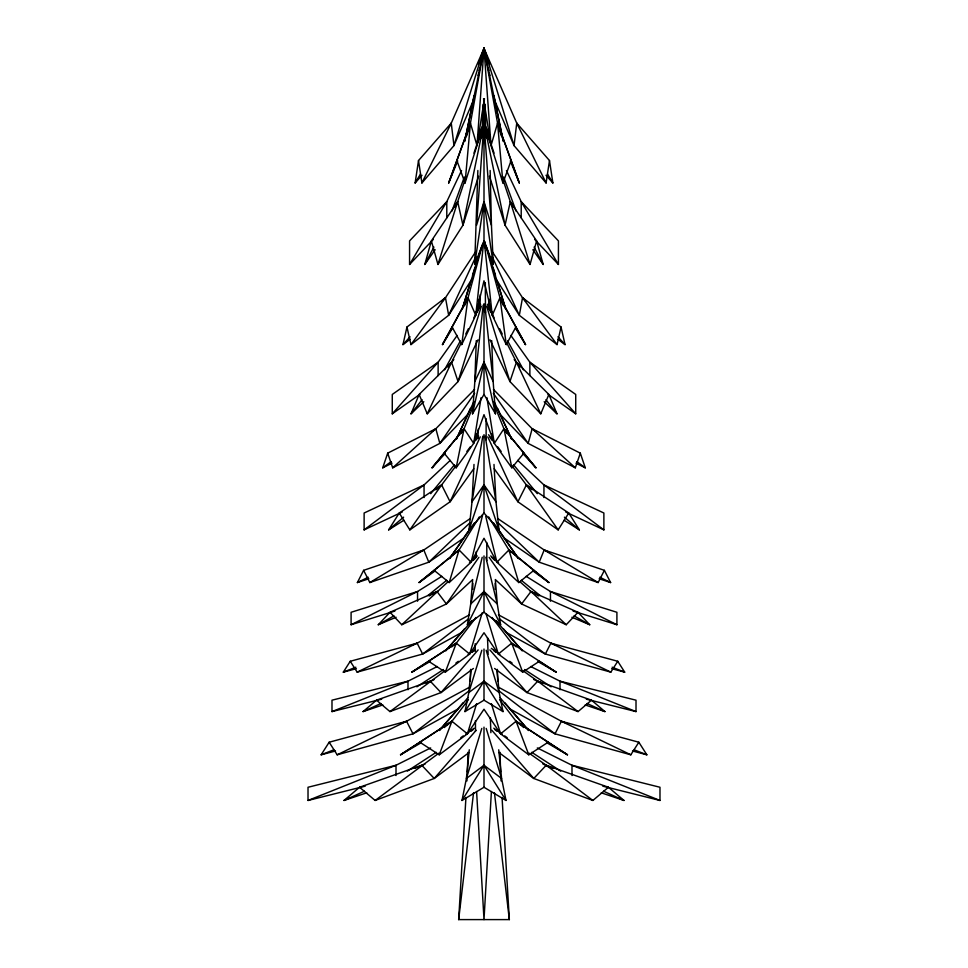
<?xml version="1.0" encoding="UTF-8"?>
<svg xmlns="http://www.w3.org/2000/svg" width="968" height="968" viewBox="0 0 968 968"><rect width="100%" height="100%" fill="white"/><g stroke="black" fill="none" stroke-linecap="round" stroke-linejoin="round"><path stroke-width="1.45" d="M476.244 557.616L476.329 551.578M478.059 438.25L478.192 429.187M480.067 306.783L480.249 294.695M482.729 131.503L483.153 104.314M421.903 182.964L453.968 145.587L451.257 123.154L418.515 160.543L421.903 182.964L451.257 123.154L484 48.4L484.06 51.425L484 48.4L516.743 123.154L546.097 182.964L549.485 160.543L516.743 123.154L514.032 145.587L546.097 182.964M472.735 589.355L472.868 583.305M475.917 436.737L475.978 433.712M478.652 305.271L478.773 299.233M482.33 128.49L482.705 110.352M477.853 170.489L474.695 264.458L484 240.899L484 124.666M467.375 771.907L468.004 752.305M470.254 681.424L470.642 669.36M476.28 340.639L474.828 381.549L472.529 413.808L484 394.448L484 303.71M474.005 464.446L472.009 501.775L469.02 529.871L484 513.016L484 434.644M491.405 791.509L484 919.6L476.595 791.509M502.065 797.535L509.337 919.6L458.663 919.6L465.935 797.535M466.927 780.958L467.108 777.945M494.007 98.905L514.032 145.587L484 48.4L476.982 145.587L465.064 182.964L456.872 160.543L470.436 123.154L484 48.4L487.086 56.846M483.782 126.155L476.559 225.205L484 201.659L491.441 225.205L493.305 264.458L484 240.899M465.064 182.964L470.436 123.154L476.982 145.587L484.472 98.7M483.322 55.878L484 48.4L485.222 54.002M471.029 670.231L468.802 692.58L465.003 711.589L484 700.191L484 649.032M469.274 749.801L466.407 778.466L462.002 800.463L484 787.262L484 727.137M483.359 245.049L475.748 315.302L461.724 344.608L452.092 327.027L468.04 297.708L482.838 243.367M483.177 305.186L474.828 381.549L484 362.201L493.172 381.549L495.471 413.808L484 394.448M458.663 919.6L473.546 792.828M461.724 344.608L468.04 297.708L475.748 315.302L484 280.805L492.252 315.302L506.276 344.608L515.908 327.027L499.96 297.708L485.561 244.795M474.695 264.458L484 201.659L493.305 264.458M422 175.268L415.127 182.964L418.515 160.543M484 555.91L484 612.284L467.387 624.735L470.714 603.971L472.662 579.542L446.405 603.971L401.768 624.735L390.019 612.284L378.27 624.735L396.094 617.245M481.12 397.594L473.691 443.392L456.146 467.822L444.106 453.157L464.059 428.727L473.739 404.999M482.778 436.181L472.009 501.775L484 484.92L495.991 501.775L498.98 529.871L484 513.016M481.532 137.88L482.028 134.939M482.524 131.987L483.504 126.106M525.563 301.06L522.526 297.708L519.332 315.302L557.06 344.608L561.041 327.027L522.526 297.708L492.192 251.547M456.146 467.822L464.059 428.727L473.691 443.392L484 414.655L494.309 443.392L511.854 467.822L523.894 453.157L503.941 428.727L494.261 404.999M474.017 95.772L464.785 141.195L484 48.4L503.203 141.171L493.982 95.772M478.119 75.577L478.603 73.205M483.395 126.118L462.946 225.205L437.947 264.458L431.377 240.899L457.683 201.659L464.858 180.254M479.087 70.833L479.704 68.026M482.778 54.002L484 48.4L497.564 123.154L502.936 182.964L511.128 160.543L497.564 123.154L491.018 145.587L502.936 182.964M472.529 413.808L484 362.201L495.471 413.808M513.113 207.007L510.317 201.659L505.054 225.205L530.053 264.458L536.623 240.899L510.317 201.659L503.142 180.254M410.117 339.284L402.966 344.608L406.959 327.027L445.474 297.708L475.808 251.547M482.681 128.696L483.347 125.925M482.608 514.988L471.101 562.19L449.188 582.554L434.136 570.333L419.084 582.554L434.886 571.047M482.209 557.278L470.714 603.971L484 591.509L497.286 603.971L500.613 624.735L484 612.284M535.776 431.389L532.158 428.727L528.165 443.392L575.319 467.822L580.304 453.157L532.158 428.727L493.426 389.426M435.152 249.732L424.795 264.458L431.377 240.899M466.757 135.774L470.436 123.154L448.692 182.964L457.695 160.821M449.188 582.554L459.074 549.981L479.329 516.9M470.859 280.805L462.087 309.554L481.774 246.259M472.505 275.396L474.986 267.277M482.258 612.683L469.674 654.041L445.316 672.131L428.594 661.277L411.872 672.131L429.986 661.58M476.583 703.736L467.411 733.841L439.218 754.798L419.858 742.226L400.51 754.798L421.044 742.819M484.678 55.878L484 48.4L453.968 145.587L473.993 98.905M481.834 650.242L468.802 692.58L484 681.182L499.198 692.58L502.997 711.589L484 700.191M481.798 728.42L466.407 778.466L484 765.264L501.593 778.466L505.998 800.463L484 787.262M477.769 143.276L483.105 126.034M481.362 306.227L458.058 381.549L427.239 413.808L419.132 394.448L451.572 362.201L461.022 343.386M437.947 264.458L457.683 201.659L462.946 225.205L478.555 176.188M469.02 529.871L484 484.92L498.98 529.871M473.957 153.125L483.516 124.582M520.119 366.896L516.428 362.201L509.942 381.549L540.761 413.808L548.868 394.448L516.428 362.201L506.978 343.386M392.004 463.2L382.711 467.822L387.696 453.157L435.842 428.727L474.574 389.426M451.959 211.036L464.362 177.011M476.764 142.998L482.971 125.997M478.349 63.888L479.886 59.665M480.914 56.846L484 48.4L491.018 145.587L483.528 98.7M448.692 182.964L456.872 160.543M445.316 672.131L456.303 643.175L475.954 617.499M439.218 754.798L451.935 721.269L468.427 699.731M548.263 551.978L544.185 549.981L539.2 562.19L598.151 582.554L604.383 570.333L544.185 549.981L497.516 518.4M423.803 401.708L411.025 413.808L419.132 394.448M464.483 305.827L468.04 297.708L442.461 344.608L452.564 328.043M456.303 439.278L470.412 408.448M475.796 256.762L448.668 315.302L410.94 344.608L406.959 327.027M477.091 312.579L479.608 307.171M480.237 436.846L450.096 501.775L409.827 529.871L399.239 513.016L441.614 484.92L456.049 465.789M456.315 439.339L473.933 401.49M427.239 413.808L451.572 362.201L458.058 381.549L477.986 339.841M461.542 170.525L446.792 201.659L409.573 264.458L409.573 240.899L446.792 201.659L446.792 217.848M477.587 136.694L482.717 125.864M467.387 624.735L484 591.509L500.613 624.735M465.753 333.984L468.464 328.612M473.86 317.867L480.624 304.424M532.146 489.808L526.386 484.92L517.904 501.775L558.173 529.871L568.76 513.016L526.386 484.92L511.951 465.789M368.82 578.767L357.386 582.554L363.617 570.333L423.815 549.981L470.484 518.4M611.607 668.67L624.687 672.131L617.753 661.277L550.877 643.175L545.335 654.041L506.821 632.745M632.491 750.986L646.854 754.798L638.844 742.226L561.416 721.269L555.003 733.841L510.414 709.205M424.795 264.458L433.894 247.082M454.887 207.007L457.683 201.659M442.461 344.608L452.092 327.027M444.59 369.764L460.357 340.942M476.123 312.119L479.704 305.561M415.127 182.964L420.499 174.058M449.721 125.707L451.257 123.154M465.003 711.589L484 681.182L502.997 711.589M462.002 800.463L484 765.264L505.998 800.463M403.898 520.24L388.64 529.871L399.239 513.016M356.393 668.67L343.313 672.131L350.247 661.277L417.123 643.175L469.577 614.789M335.509 750.986L321.146 754.798L329.156 742.226L406.584 721.269L469.565 687.183M499.331 618.746L545.335 654.041L610.832 672.131L617.753 661.277M499.379 691.176L555.003 733.841L630.821 754.798L638.844 742.226M473.255 277.09L448.668 315.302L445.474 297.708L442.436 301.06M460.841 433.616L464.059 428.727L432.067 467.822L445.28 453.387M449.491 558.609L468.197 531.347M474.659 393.298L439.835 443.392L392.681 467.822L387.696 453.157M476.244 439.871L477.962 437.391M449.612 558.5L474.538 522.805M478.87 557.338L446.405 603.971L437.016 591.509L390.019 612.284M409.827 529.871L441.614 484.92L450.096 501.775L473.776 468.73M457.174 335.436L438.129 362.201L392.27 413.808L392.27 394.448L438.129 362.201L438.129 375.596M477.079 307.437L479.668 303.795M452.056 361.971L453.798 359.527M410.94 344.608L445.474 297.708M466.866 451.439L470.472 446.659M474.078 441.88L478.591 435.902M571.906 617.245L589.73 624.735L577.981 612.284L530.984 591.509L521.595 603.971L495.338 579.542L497.286 603.971L485.791 557.278M411.025 413.808L422.084 399.736M447.881 366.896L451.572 362.201M432.067 467.822L444.106 453.157M430.724 493.656L454.512 464.676M474.489 440.319L477.345 436.846M445.8 650.678L464.688 628.668M439.327 730.477L463.067 702.816M478.131 649.915L441.009 692.58L389.947 711.589L376.504 700.191L363.073 711.589L382.82 704.934M476.195 730.247L434.221 778.466L375.124 800.463L359.564 787.262L344.015 800.463L366.739 792.816M445.861 650.678L472.263 620.428M439.424 730.441L468.149 697.529M402.966 344.608L410.057 336.791M489.13 557.338L521.595 603.971L566.232 624.735L577.981 612.284M585.18 704.934L604.927 711.589L591.496 700.191L537.748 681.182L526.991 692.58L494.612 668.477M601.261 792.816L623.985 800.463L608.436 787.262L546.218 765.264L533.779 778.466L499.016 752.596M409.573 264.458L433.349 239.374M467.568 414.655L439.835 443.392L435.842 428.727L432.224 431.389M457.065 552.014L459.074 549.981L471.101 562.19L484 538.244L496.899 562.19L518.812 582.554L533.864 570.333L548.916 582.554L533.114 571.047M469.928 522.756L428.8 562.19L369.849 582.554L363.617 570.333M473.158 560.363L475.324 558.282M401.768 624.735L448.196 581.623M450.217 460.405L424.057 484.92L364.125 529.871L364.125 513.016L424.057 484.92L424.057 497.564M392.681 467.822L435.842 428.727M469.456 562.832L477.284 555.91M388.64 529.871L403.608 517.166M435.854 489.808L441.614 484.92M489.869 649.915L526.991 692.58L578.053 711.589L591.496 700.191M491.804 730.247L533.779 778.466L592.876 800.463L608.436 787.262M434.136 570.333L459.074 549.981L419.084 582.554M428.037 595.441L446.696 580.292M472.348 559.456L474.671 557.556M451.838 646.793L456.303 643.175L469.674 654.041L484 632.745L498.326 654.041L522.684 672.131L539.406 661.277L556.128 672.131L538.014 661.58M556.128 672.131L511.697 643.175L498.326 654.041L486.166 614.111M444.191 727.561L451.935 721.269L467.411 733.841L484 709.205L500.589 733.841L528.782 754.798L548.142 742.226L567.49 754.798L546.956 742.819M468.669 618.746L422.665 654.041L357.168 672.131L350.247 661.277M472.057 652.323L474.441 650.496M468.621 691.176L412.997 733.841L337.179 754.798L329.156 742.226M470.968 731.264L473.34 729.448M389.947 711.589L444.917 670.824M375.124 800.463L438.867 753.189M473.388 668.477L441.009 692.58L430.252 681.182L376.504 700.191M468.984 752.596L434.221 778.466L421.782 765.264L359.564 787.262M382.711 467.822L391.169 461.603M455.904 663.044L458.348 661.313M468.125 654.404L475.445 649.225M460.816 737.664L463.261 735.934M465.705 734.216L474.235 728.178M392.27 413.808L420.027 394.279M463.466 538.244L428.8 562.19L423.815 549.981L419.737 551.978M428.594 661.277L456.303 643.175L411.872 672.131M419.858 742.226L451.935 721.269L400.51 754.798M416.857 686.82L443.465 669.529M407.322 771.109L436.229 752.317M441.831 576.335L417.547 591.509L351.094 624.735L351.094 612.284L417.547 591.509L417.547 601.201M435.201 592.936L437.717 591.363M369.849 582.554L423.815 549.981M378.27 624.735L393.94 615.878M429.175 595.937L437.016 591.509M461.179 632.745L422.665 654.041L417.123 643.175L411.557 645.366M457.586 709.205L412.997 733.841L406.584 721.269L400.982 723.471M437.33 666.516L407.988 681.182L331.988 711.589L331.988 700.191L407.988 681.182L407.988 689.736M429.03 682.065L434.293 679.439M430.675 747.937L396.009 765.264L308.018 800.463L308.018 787.262L396.009 765.264L396.009 775.537M418.575 767.188L425.206 763.873M357.386 582.554L368.227 577.231M357.168 672.131L417.123 643.175M337.179 754.798L406.584 721.269M364.125 529.871L402.264 511.999M363.073 711.589L380.896 703.518M426.138 683.045L430.252 681.182M344.015 800.463L364.476 791.207M414.957 768.35L421.782 765.264M343.313 672.131L355.849 667.218M321.146 754.798L333.754 749.849M351.094 624.735L394.92 611.038M331.988 711.589L381.682 699.162M308.018 800.463L365.214 786.161M586.318 699.162L636.012 711.589L636.012 700.191L560.012 681.182L530.67 666.516M602.786 786.161L659.982 800.463L659.982 787.262L571.991 765.264L537.325 747.937M573.08 611.038L616.906 624.735L616.906 612.284L550.453 591.509L526.168 576.335M599.18 578.767L610.614 582.554L604.383 570.333M498.423 614.789L550.877 643.175L556.443 645.366M612.151 667.218L624.687 672.131M498.435 687.183L561.416 721.269L567.018 723.471M634.246 749.849L646.854 754.798M636.012 711.589L560.012 681.182L560.012 689.736M659.982 800.463L571.991 765.264L571.991 775.537M523.083 670.824L537.748 681.182L541.862 683.045M587.104 703.518L604.927 711.589M529.133 753.189L546.218 765.264L553.043 768.35M603.524 791.207L623.985 800.463M565.736 511.999L603.875 529.871L603.875 513.016L543.943 484.92L517.783 460.405M550.877 643.175L610.832 672.131M561.416 721.269L630.821 754.798M599.773 577.231L610.614 582.554M575.996 463.2L585.289 467.822L580.304 453.157M616.906 624.735L550.453 591.509L550.453 601.201M533.707 679.439L538.97 682.065M542.794 763.873L549.425 767.188M519.804 581.623L530.984 591.509L538.825 595.937M574.06 615.878L589.73 624.735M544.185 549.981L598.151 582.554M530.283 591.363L532.799 592.936M564.102 520.24L579.36 529.871L568.76 513.016M524.535 669.529L551.143 686.82M531.771 752.317L560.678 771.109M548.142 742.226L516.065 721.269L499.573 699.731M567.49 754.798L516.065 721.269L500.589 733.841L491.417 703.736M504.534 538.244L539.2 562.19L498.072 522.756M547.973 394.279L575.73 413.808L575.73 394.448L529.871 362.201L510.826 335.436M491.333 648.366L499.875 654.404M509.652 661.313L512.096 663.044M493.765 728.178L502.295 734.216M504.739 735.934L507.184 737.664M576.831 461.603L585.289 467.822M557.883 339.284L565.034 344.608L561.041 327.027M603.875 529.871L543.943 484.92L543.943 497.564M537.748 681.182L578.053 711.589M546.218 765.264L592.876 800.463M493.559 650.496L495.943 652.323M494.66 729.448L497.032 731.264M492.046 617.499L511.697 643.175L516.162 646.793M523.809 727.561L516.065 721.269L528.782 754.798M548.916 582.554L508.926 549.981L488.671 516.9M521.304 580.292L539.962 595.441M533.864 570.333L508.926 549.981L496.899 562.19L485.742 516.416M564.392 517.166L579.36 529.871M490.716 555.91L498.544 562.832M532.158 428.727L575.319 467.822M530.984 591.509L566.232 624.735M544.197 401.708L556.975 413.808L548.868 394.448M491.587 557.253L494.842 560.363M510.935 552.014L508.926 549.981L518.812 582.554M500.432 414.655L528.165 443.392L493.341 393.298M534.651 239.374L558.427 264.458L558.427 240.899L521.207 201.659L506.458 170.525M522.72 453.387L535.933 467.822L503.941 428.727L494.309 443.392L486.88 397.594M557.943 336.791L565.034 344.608M546 175.268L552.873 182.964L549.485 160.543M575.73 413.808L529.871 362.201L529.871 375.596M495.737 620.428L522.139 650.678M499.851 697.529L528.576 730.441M503.312 628.668L522.2 650.678M504.933 702.816L528.673 730.477M523.894 453.157L535.933 467.822M491.611 438.008L493.511 440.319M513.488 464.676L537.276 493.656M545.916 399.736L556.975 413.808M488.513 434.705L493.922 441.88M497.528 446.659L501.134 451.439M522.526 297.708L557.06 344.608M494.224 468.73L517.904 501.775L487.763 436.846M488.332 303.795L490.921 307.437M514.202 359.527L515.944 361.971M526.386 484.92L558.173 529.871M532.848 249.732L543.205 264.458L536.623 240.899M493.462 522.805L518.388 558.5M490.038 437.391L491.756 439.871M499.803 531.347L518.509 558.609M507.159 433.616L503.941 428.727L511.854 467.822M494.745 277.09L519.332 315.302L492.204 256.762M515.436 328.043L525.539 344.608L499.96 297.708L492.252 315.302L484.641 245.049M516.743 123.154L518.279 125.707M547.501 174.058L552.873 182.964M558.427 264.458L521.207 201.659L521.207 217.848M515.908 327.027L525.539 344.608M489.021 306.88L491.877 312.119M507.643 340.942L523.41 369.764M534.106 247.082L543.205 264.458M487.376 304.424L494.14 317.867M499.536 328.612L502.247 333.984M490.014 339.841L509.942 381.549L486.638 306.227M485.283 125.864L490.413 136.694M516.428 362.201L540.761 413.808M494.067 401.49L511.685 439.339M488.392 307.171L490.909 312.579M497.588 408.448L511.697 439.278M503.517 305.827L499.96 297.708L506.276 344.608M510.305 160.821L519.308 182.964L497.564 123.154L501.243 135.774M511.697 643.175L522.684 672.131M488.114 59.665L489.651 63.888M511.128 160.543L519.308 182.964M485.029 125.997L491.236 142.998M503.638 177.011L516.041 211.036M484.484 124.582L494.043 153.125M489.445 176.188L505.054 225.205L484.605 126.118M510.317 201.659L530.053 264.458M486.226 246.259L505.877 309.542L497.141 280.805M484.895 126.034L490.231 143.276M486.166 650.242L499.198 692.58L496.971 670.231M486.202 728.42L501.593 778.466L498.726 749.801M493.014 267.277L495.495 275.396M488.296 68.026L488.913 70.833M489.397 73.205L489.881 75.577M484.738 127.57L485.476 131.987M485.972 134.939L486.468 137.88M485.222 436.181L495.991 501.775L493.995 464.446M494.454 792.828L509.337 919.6M484.823 305.186L493.172 381.549L491.72 340.639M484.218 126.155L491.441 225.205L490.147 170.489M500.892 777.945L501.073 780.958M487.509 637.694L488.102 654.283M490.34 717.615L490.873 732.703M497.358 669.36L497.746 681.424M499.996 752.305L500.625 771.907M485.162 104.314L485.73 131.503M489.227 299.233L489.445 309.808M492.022 433.712L492.143 439.762M495.132 583.305L495.265 589.355M484.944 110.352L485.065 117.902M484 48.4L484.012 51.425M484.315 104.314L484.46 129.99M485.077 241.819L485.113 247.856M485.307 282.608L485.476 312.833M486.069 418.599L486.178 439.762M486.759 542.504L486.856 560.641M475.179 643.72L475.203 651.258M475.445 720.64L475.494 731.191"/></g></svg>
